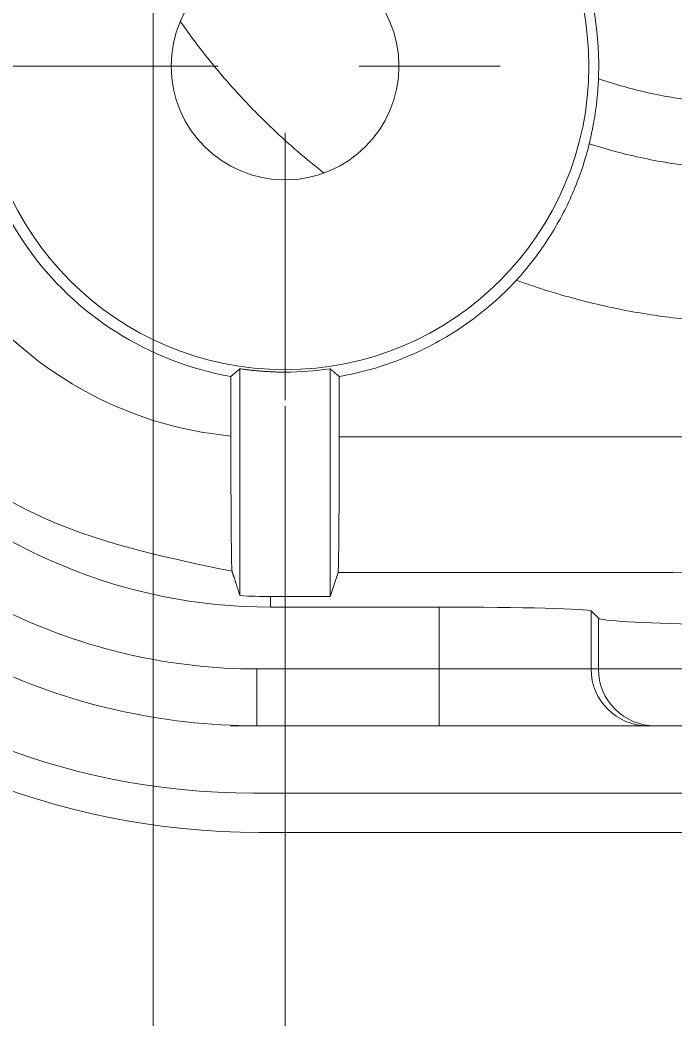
# Model space of a CAD drawing. Header units: inches. Extents: x 0 to 40, y 35.9 to 64.1.
# Drawn here: x 25.09 to 25.554, y 42.251 to 42.959 of the extents above; entities that cross this region are included whole.
import ezdxf

# ---------------------------------------------------------------- set-up
doc = ezdxf.new("R2010")
doc.units = ezdxf.units.IN
doc.header["$MEASUREMENT"] = 0
doc.linetypes.add('AI-Linetype-48', pattern=[0.409239, 0.189542, -0.073232, 0.073232, -0.073232])
doc.linetypes.add('AI-Linetype-49', pattern=[0.409239, 0.189542, -0.073232, 0.073232, -0.073232])
doc.layers.add('2', color=7, linetype='Continuous')

# ---------------------------------------------------------------- blocks, each defined once
blk = doc.blocks.new('block 1974')
at = {"layer": '2', "color": 7, "lineweight": 18, "true_color": 0xffffff}
blk.add_lwpolyline([(25.26774, 42.55027), (25.30998, 42.55027)], dxfattribs=at)
blk = doc.blocks.new('block 1982')
at = {"layer": '2', "color": 7, "lineweight": 18, "true_color": 0xffffff}
blk.add_lwpolyline([(25.31642, 42.66351), (25.31642, 42.7063)], dxfattribs=at)
blk = doc.blocks.new('block 2026')
at = {"layer": '2', "color": 7, "lineweight": 18, "true_color": 0xffffff}
blk.add_lwpolyline([(25.38732, 42.54273), (25.38732, 42.4989)], dxfattribs=at)
blk = doc.blocks.new('block 2078')
at = {"layer": '2', "color": 7, "lineweight": 18, "true_color": 0xffffff}
blk.add_lwpolyline([(25.38732, 42.54273), (25.26774, 42.54273)], dxfattribs=at)
blk = doc.blocks.new('block 2086')
at = {"layer": '2', "color": 7, "lineweight": 18, "true_color": 0xffffff}
blk.add_lwpolyline([(25.25789, 42.4989), (25.38732, 42.4989)], dxfattribs=at)
blk = doc.blocks.new('block 2087')
at = {"layer": '2', "color": 7, "lineweight": 18, "true_color": 0xffffff}
blk.add_lwpolyline([(25.54056, 42.45853), (25.53536, 42.45853)], dxfattribs=at)
blk = doc.blocks.new('block 2088')
at = {"layer": '2', "color": 7, "lineweight": 18, "true_color": 0xffffff}
blk.add_lwpolyline([(25.25789, 42.4989), (25.25789, 42.45853)], dxfattribs=at)
blk = doc.blocks.new('block 2089')
at = {"layer": '2', "color": 7, "lineweight": 18, "true_color": 0xffffff}
blk.add_lwpolyline([(25.38732, 42.45853), (25.25789, 42.45853)], dxfattribs=at)
blk = doc.blocks.new('block 2109')
at = {"layer": '2', "color": 7, "lineweight": 18, "true_color": 0xffffff}
blk.add_lwpolyline([(25.74468, 42.45853), (25.54056, 42.45853)], dxfattribs=at)
blk = doc.blocks.new('block 2159')
at = {"layer": '2', "color": 7, "lineweight": 18, "true_color": 0xffffff}
blk.add_lwpolyline([(25.26774, 42.54273), (25.26774, 42.55027)], dxfattribs=at)
blk = doc.blocks.new('block 2171')
at = {"layer": '2', "color": 7, "lineweight": 18, "true_color": 0xffffff}
blk.add_lwpolyline([(25.246, 42.71181), (25.246, 42.55089)], dxfattribs=at)
blk = doc.blocks.new('block 2172')
at = {"layer": '2', "color": 7, "lineweight": 18, "true_color": 0xffffff}
blk.add_lwpolyline([(25.25562, 42.41078), (25.58331, 42.41078)], dxfattribs=at)
blk = doc.blocks.new('block 2173')
at = {"layer": '2', "color": 7, "lineweight": 18, "true_color": 0xffffff}
blk.add_lwpolyline([(25.58221, 42.38298), (25.25972, 42.38298)], dxfattribs=at)
blk = doc.blocks.new('block 2174')
at = {"layer": '2', "color": 7, "lineweight": 18, "true_color": 0xffffff}
blk.add_lwpolyline([(25.30998, 42.55027), (25.3156, 42.56719)], dxfattribs=at)
blk = doc.blocks.new('block 2175')
at = {"layer": '2', "color": 7, "lineweight": 18, "true_color": 0xffffff}
blk.add_lwpolyline([(25.30998, 42.71181), (25.30998, 42.55027)], dxfattribs=at)
blk = doc.blocks.new('block 2178')
at = {"layer": '2', "color": 7, "lineweight": 18, "true_color": 0xffffff}
blk.add_lwpolyline([(25.38732, 42.4989), (25.38732, 42.45853)], dxfattribs=at)
blk = doc.blocks.new('block 2250')
at = {"layer": '2', "color": 7, "lineweight": 18, "true_color": 0xffffff}
blk.add_lwpolyline([(25.38732, 42.4989), (25.49498, 42.4989)], dxfattribs=at)
blk = doc.blocks.new('block 2251')
at = {"layer": '2', "color": 7, "lineweight": 18, "true_color": 0xffffff}
blk.add_lwpolyline([(25.23925, 42.45853), (25.53536, 42.45853)], dxfattribs=at)
blk = doc.blocks.new('block 2252')
at = {"layer": '2', "color": 7, "lineweight": 18, "true_color": 0xffffff}
blk.add_lwpolyline([(25.49498, 42.4989), (25.50018, 42.4989)], dxfattribs=at)
blk = doc.blocks.new('block 2257')
at = {"layer": '2', "color": 7, "lineweight": 18, "true_color": 0xffffff}
blk.add_lwpolyline([(25.49498, 42.54), (25.49498, 42.4989)], dxfattribs=at)
blk = doc.blocks.new('block 2258')
at = {"layer": '2', "color": 7, "lineweight": 18, "true_color": 0xffffff}
blk.add_lwpolyline([(25.50018, 42.5348), (25.49498, 42.54)], dxfattribs=at)
blk = doc.blocks.new('block 2261')
at = {"layer": '2', "color": 7, "lineweight": 18, "true_color": 0xffffff}
blk.add_lwpolyline([(25.50018, 42.4989), (25.74468, 42.4989)], dxfattribs=at)
blk = doc.blocks.new('block 2269')
at = {"layer": '2', "color": 7, "lineweight": 18, "true_color": 0xffffff}
blk.add_open_spline([(25.4934, 42.92651), (25.4934, 43.04543), (25.39693, 43.1419), (25.27801, 43.1419), (25.15905, 43.1419), (25.06259, 43.04543), (25.06259, 42.92651), (25.06259, 42.80755), (25.15905, 42.71112), (25.27801, 42.71112), (25.39693, 42.71112), (25.4934, 42.80755), (25.4934, 42.92651), (25.4934, 42.92651), (25.4934, 42.92651), (25.4934, 42.92651)], degree=3, knots=[0, 0, 0, 0, 1, 1, 1, 2, 2, 2, 3, 3, 3, 4, 4, 4, 5, 5, 5, 5], dxfattribs=at)
blk = doc.blocks.new('block 2325')
at = {"layer": '2', "color": 7, "lineweight": 18, "true_color": 0xffffff}
blk.add_open_spline([(25.50022, 42.91738), (25.50525, 43.04013), (25.40982, 43.14369), (25.2871, 43.14872), (25.284, 43.14886), (25.28087, 43.14893), (25.27777, 43.14893)], degree=3, knots=[0, 0, 0, 0, 1, 1, 1, 2, 2, 2, 2], dxfattribs=at)
blk = doc.blocks.new('block 2341')
at = {"layer": '2', "color": 7, "lineweight": 18, "true_color": 0xffffff}
blk.add_open_spline([(25.25789, 42.45853), (25.1904, 42.45853), (25.12381, 42.47379), (25.06304, 42.50314)], degree=3, dxfattribs=at)
blk = doc.blocks.new('block 2348')
at = {"layer": '2', "color": 7, "lineweight": 18, "true_color": 0xffffff}
blk.add_open_spline([(25.08064, 42.53952), (25.1359, 42.51279), (25.1965, 42.4989), (25.25789, 42.4989)], degree=3, dxfattribs=at)
blk = doc.blocks.new('block 2373')
at = {"layer": '2', "color": 7, "lineweight": 18, "true_color": 0xffffff}
blk.add_open_spline([(25.246, 42.55089), (25.25324, 42.55048), (25.26051, 42.55027), (25.26774, 42.55027)], degree=3, dxfattribs=at)
blk = doc.blocks.new('block 2374')
at = {"layer": '2', "color": 7, "lineweight": 18, "true_color": 0xffffff}
blk.add_open_spline([(25.26774, 42.54273), (25.05866, 42.54273), (24.88802, 42.71012), (24.88406, 42.91917)], degree=3, dxfattribs=at)
blk = doc.blocks.new('block 2378')
at = {"layer": '2', "color": 7, "lineweight": 18, "true_color": 0xffffff}
blk.add_open_spline([(25.27801, 42.70943), (25.28869, 42.70943), (25.29937, 42.71023), (25.30998, 42.71181)], degree=3, dxfattribs=at)
blk = doc.blocks.new('block 2383')
at = {"layer": '2', "color": 7, "lineweight": 18, "true_color": 0xffffff}
blk.add_open_spline([(25.19722, 42.92651), (25.19722, 42.97109), (25.2334, 43.00726), (25.27801, 43.00726), (25.32259, 43.00726), (25.35876, 42.97109), (25.35876, 42.92651), (25.35876, 42.8819), (25.32259, 42.84572), (25.27801, 42.84572), (25.2334, 42.84572), (25.19722, 42.8819), (25.19722, 42.92651), (25.19722, 42.92651), (25.19722, 42.92651), (25.19722, 42.92651)], degree=3, knots=[0, 0, 0, 0, 1, 1, 1, 2, 2, 2, 3, 3, 3, 4, 4, 4, 5, 5, 5, 5], dxfattribs=at)
blk = doc.blocks.new('block 2405')
at = {"layer": '2', "color": 7, "lineweight": 18, "true_color": 0xffffff}
blk.add_open_spline([(24.75232, 42.90456), (24.75749, 42.63034), (24.98132, 42.41071), (25.25562, 42.41078)], degree=3, dxfattribs=at)
blk = doc.blocks.new('block 2412')
at = {"layer": '2', "color": 7, "lineweight": 18, "true_color": 0xffffff}
blk.add_open_spline([(25.74468, 42.52853), (25.61208, 42.52853), (25.50366, 42.53132), (25.50018, 42.5348)], degree=3, dxfattribs=at)
blk = doc.blocks.new('block 2432')
at = {"layer": '2', "color": 7, "lineweight": 18, "true_color": 0xffffff}
blk.add_open_spline([(25.50018, 42.4989), (25.50018, 42.47658), (25.51827, 42.45853), (25.54056, 42.45853)], degree=3, dxfattribs=at)
blk = doc.blocks.new('block 2457')
at = {"layer": '2', "color": 7, "lineweight": 18, "true_color": 0xffffff}
blk.add_open_spline([(25.25972, 42.38298), (24.96799, 42.38298), (24.73003, 42.61642), (24.72449, 42.90811)], degree=3, dxfattribs=at)
blk = doc.blocks.new('block 2459')
at = {"layer": '2', "color": 7, "lineweight": 18, "true_color": 0xffffff}
blk.add_open_spline([(25.49498, 42.4989), (25.49498, 42.47658), (25.51307, 42.45853), (25.53536, 42.45853)], degree=3, dxfattribs=at)
blk = doc.blocks.new('block 2461')
at = {"layer": '2', "color": 7, "lineweight": 18, "true_color": 0xffffff}
blk.add_open_spline([(25.38732, 42.54273), (25.44568, 42.54273), (25.49343, 42.54152), (25.49498, 42.54)], degree=3, dxfattribs=at)
blk = doc.blocks.new('block 2500')
at = {"layer": '2', "color": 7, "lineweight": 18, "true_color": 0xffffff}
blk.add_lwpolyline([(25.2396, 42.6641), (25.23264, 42.66485), (25.22568, 42.66579), (25.21872, 42.66692), (25.21183, 42.66823), (25.20497, 42.66971), (25.19815, 42.67137), (25.19137, 42.67319), (25.18461, 42.67522), (25.17793, 42.6774), (25.17131, 42.67977), (25.16477, 42.68232), (25.15826, 42.68501), (25.15185, 42.6879), (25.14551, 42.69097), (25.13928, 42.69417), (25.13311, 42.69755), (25.12705, 42.7011), (25.12105, 42.70478), (25.11519, 42.70864), (25.10941, 42.71264), (25.10376, 42.71681), (25.09821, 42.72111), (25.09277, 42.72559), (25.08746, 42.73021), (25.08226, 42.73496), (25.07723, 42.73985), (25.0723, 42.74492), (25.06751, 42.75009), (25.06286, 42.75539), (25.05835, 42.76084), (25.05397, 42.76638), (25.04977, 42.77207), (25.04571, 42.77782), (25.04178, 42.78371), (25.03806, 42.78967), (25.03444, 42.79577), (25.03103, 42.80194), (25.02776, 42.80817), (25.02469, 42.81448), (25.02176, 42.82088), (25.01901, 42.82736), (25.01646, 42.83391), (25.01405, 42.84049), (25.01184, 42.84717), (25.00981, 42.85389), (25.00795, 42.86067), (25.00629, 42.8675), (25.00485, 42.87435), (25.00354, 42.88128), (25.0023, 42.8882)], dxfattribs=at)
blk = doc.blocks.new('block 2511')
at = {"layer": '2', "color": 7, "lineweight": 18, "true_color": 0xffffff}
blk.add_lwpolyline([(25.2396, 42.70633), (25.2396, 42.70547), (25.2396, 42.70465), (25.2396, 42.70378), (25.2396, 42.70296), (25.2396, 42.7021), (25.2396, 42.70127), (25.2396, 42.70041), (25.2396, 42.69958), (25.2396, 42.69872), (25.2396, 42.69789), (25.2396, 42.69703), (25.2396, 42.69621), (25.2396, 42.69534), (25.2396, 42.69452), (25.2396, 42.69366), (25.2396, 42.69283), (25.2396, 42.69197), (25.2396, 42.69114), (25.2396, 42.69028), (25.2396, 42.68945), (25.2396, 42.68859), (25.2396, 42.68776), (25.2396, 42.6869), (25.2396, 42.68608), (25.2396, 42.68522), (25.2396, 42.68439), (25.2396, 42.68353), (25.2396, 42.6827), (25.2396, 42.68184), (25.2396, 42.68101), (25.2396, 42.68015), (25.2396, 42.67929), (25.2396, 42.67846), (25.2396, 42.67764), (25.2396, 42.67677), (25.2396, 42.67591), (25.2396, 42.67509), (25.2396, 42.67426), (25.2396, 42.6734), (25.2396, 42.67254), (25.2396, 42.67171), (25.2396, 42.67085), (25.2396, 42.67002), (25.2396, 42.66916), (25.2396, 42.66833), (25.2396, 42.66747), (25.2396, 42.66665), (25.2396, 42.66579), (25.2396, 42.66496), (25.2396, 42.6641)], dxfattribs=at)
blk = doc.blocks.new('block 2545')
at = {"layer": '2', "color": 7, "lineweight": 18, "true_color": 0xffffff}
blk.add_lwpolyline([(25.58335, 42.66355), (25.55369, 42.66355), (25.52402, 42.66355), (25.49436, 42.66355), (25.4647, 42.66355), (25.43504, 42.66355), (25.40537, 42.66351), (25.37575, 42.66351), (25.34608, 42.66351), (25.31642, 42.66351)], dxfattribs=at)
blk = doc.blocks.new('block 2552')
at = {"layer": '2', "color": 7, "lineweight": 18, "true_color": 0xffffff}
blk.add_lwpolyline([(25.58269, 42.56743), (25.553, 42.56739), (25.52333, 42.56736), (25.49364, 42.56732), (25.46398, 42.56732), (25.43431, 42.56729), (25.40462, 42.56726), (25.37495, 42.56722), (25.34526, 42.56719), (25.3156, 42.56719)], dxfattribs=at)
blk = doc.blocks.new('block 2570')
at = {"layer": '2', "color": 7, "lineweight": 18, "true_color": 0xffffff}
blk.add_lwpolyline([(24.91004, 42.88899), (24.91149, 42.87914), (24.913, 42.86929), (24.91465, 42.85947), (24.91652, 42.84968), (24.91865, 42.83993), (24.9211, 42.83029), (24.92389, 42.82071), (24.92699, 42.81124), (24.93033, 42.80183), (24.93395, 42.79256), (24.93784, 42.78337), (24.94194, 42.77427), (24.94628, 42.76528), (24.95086, 42.75646), (24.95569, 42.74774), (24.96075, 42.73913), (24.96609, 42.73069), (24.97164, 42.72242), (24.97739, 42.71429), (24.98338, 42.70633), (24.98962, 42.69858), (24.99606, 42.69097), (25.00268, 42.68353), (25.00953, 42.67629), (25.01656, 42.6692), (25.0238, 42.66227), (25.0312, 42.65552), (25.03882, 42.64901), (25.0466, 42.6427), (25.05453, 42.63664), (25.06266, 42.63085), (25.07096, 42.62534), (25.07943, 42.62014), (25.08805, 42.61528), (25.09683, 42.61073), (25.10575, 42.60653), (25.11481, 42.60257), (25.12398, 42.59892), (25.13328, 42.59547), (25.14269, 42.59227), (25.15216, 42.58927), (25.16177, 42.58648), (25.17142, 42.58383), (25.18117, 42.58131), (25.19095, 42.57893), (25.20077, 42.57666), (25.21066, 42.57446), (25.22054, 42.57232), (25.23047, 42.57022), (25.24042, 42.56815)], dxfattribs=at)
blk = doc.blocks.new('block 2596')
at = {"layer": '2', "color": 7, "lineweight": 18, "true_color": 0xffffff}
blk.add_lwpolyline([(25.2037, 42.9582), (25.20542, 42.95576), (25.20714, 42.95335), (25.20887, 42.95094), (25.21062, 42.94852), (25.21238, 42.94615), (25.21417, 42.94374), (25.21596, 42.94139), (25.21779, 42.93902), (25.21961, 42.93667), (25.22144, 42.93433), (25.2233, 42.93199), (25.22516, 42.92968), (25.22702, 42.92737), (25.22892, 42.92506), (25.23085, 42.92279), (25.23274, 42.92052), (25.23467, 42.91824), (25.23663, 42.91597), (25.2386, 42.91376), (25.24056, 42.91152), (25.24256, 42.90932), (25.24456, 42.90711), (25.24656, 42.90491), (25.24859, 42.90274), (25.25062, 42.90057), (25.25265, 42.89843), (25.25472, 42.89626), (25.25682, 42.89416), (25.25889, 42.89202), (25.26099, 42.88992), (25.26313, 42.88786), (25.26523, 42.88575), (25.2674, 42.88369), (25.26953, 42.88165), (25.2717, 42.87959), (25.27388, 42.87759), (25.27608, 42.87556), (25.27828, 42.87356), (25.28049, 42.87156), (25.28273, 42.8696), (25.28493, 42.86763), (25.28721, 42.86567), (25.28945, 42.86374), (25.29172, 42.86181), (25.29403, 42.85992), (25.2963, 42.85802), (25.29861, 42.85613), (25.30092, 42.85427), (25.30326, 42.85241), (25.30557, 42.85058)], dxfattribs=at)
blk = doc.blocks.new('block 2699')
at = {"layer": '2', "color": 7, "lineweight": 18, "true_color": 0xffffff}
blk.add_lwpolyline([(25.24042, 42.56815), (25.24053, 42.56781), (25.24063, 42.56746), (25.24073, 42.56712), (25.24084, 42.56677), (25.24097, 42.56643), (25.24108, 42.56612), (25.24118, 42.56577), (25.24128, 42.56543), (25.24139, 42.56508), (25.24153, 42.56474), (25.24163, 42.5644), (25.24173, 42.56405), (25.24184, 42.56374), (25.24197, 42.5634), (25.24208, 42.56305), (25.24218, 42.56271), (25.24228, 42.56236), (25.24239, 42.56202), (25.24252, 42.56167), (25.24263, 42.56133), (25.24273, 42.56099), (25.24283, 42.56064), (25.24297, 42.5603), (25.24308, 42.55995), (25.24318, 42.55961), (25.24328, 42.55926), (25.24342, 42.55892), (25.24352, 42.55857), (25.24363, 42.55823), (25.24373, 42.55788), (25.24387, 42.55754), (25.24397, 42.5572), (25.24407, 42.55685), (25.24421, 42.55651), (25.24432, 42.55616), (25.24442, 42.55578), (25.24452, 42.55544), (25.24466, 42.55509), (25.24476, 42.55475), (25.24487, 42.55441), (25.24501, 42.55406), (25.24511, 42.55372), (25.24521, 42.55334), (25.24535, 42.55299), (25.24545, 42.55265), (25.24556, 42.5523), (25.24569, 42.55196), (25.2458, 42.55161), (25.2459, 42.55127), (25.246, 42.55089)], dxfattribs=at)
blk = doc.blocks.new('block 2783')
at = {"layer": '2', "color": 7, "lineweight": 18, "true_color": 0xffffff}
blk.add_lwpolyline([(25.49364, 42.87139), (25.49384, 42.87208), (25.49402, 42.87284), (25.49419, 42.87356), (25.49436, 42.87428), (25.49453, 42.87504), (25.49471, 42.87583), (25.49488, 42.87662), (25.49505, 42.87742), (25.49522, 42.87821), (25.49539, 42.87904), (25.49557, 42.87983), (25.49574, 42.88069), (25.49591, 42.88152), (25.49608, 42.88238), (25.49626, 42.88324), (25.49643, 42.8841), (25.49657, 42.88496), (25.49674, 42.88586), (25.49691, 42.88675), (25.49705, 42.88765), (25.49722, 42.88854), (25.49736, 42.88948), (25.49753, 42.89041), (25.49767, 42.89134), (25.49781, 42.8923), (25.49794, 42.89323), (25.49808, 42.89419), (25.49822, 42.89516), (25.49836, 42.89612), (25.4985, 42.89709), (25.4986, 42.89805), (25.49874, 42.89905), (25.49884, 42.90005), (25.49898, 42.90102), (25.49908, 42.90202), (25.49918, 42.90301), (25.49929, 42.90405), (25.49939, 42.90505), (25.49949, 42.90608), (25.49956, 42.90708), (25.49967, 42.90811), (25.49974, 42.90915), (25.4998, 42.91018), (25.49987, 42.91121), (25.49994, 42.91221), (25.50001, 42.91325), (25.50008, 42.91428), (25.50015, 42.91531), (25.50018, 42.91635), (25.50022, 42.91738)], dxfattribs=at)
blk = doc.blocks.new('block 2784')
at = {"layer": '2', "color": 7, "lineweight": 18, "true_color": 0xffffff}
blk.add_lwpolyline([(25.44203, 42.77462), (25.44358, 42.77634), (25.4451, 42.77803), (25.44658, 42.77975), (25.44806, 42.78151), (25.44951, 42.78326), (25.45095, 42.78502), (25.45237, 42.78678), (25.45374, 42.78857), (25.45512, 42.79036), (25.45647, 42.79215), (25.45777, 42.79394), (25.45908, 42.79577), (25.46039, 42.79759), (25.46167, 42.79945), (25.46291, 42.80132), (25.46411, 42.80318), (25.46532, 42.80504), (25.46652, 42.8069), (25.4677, 42.80879), (25.46883, 42.81069), (25.46994, 42.81262), (25.47104, 42.81454), (25.47214, 42.81647), (25.47321, 42.8184), (25.47424, 42.82033), (25.47524, 42.8223), (25.47627, 42.82426), (25.47724, 42.82622), (25.4782, 42.82819), (25.47913, 42.83018), (25.48006, 42.83218), (25.48096, 42.83418), (25.48182, 42.83618), (25.48268, 42.83818), (25.48354, 42.84021), (25.48434, 42.84224), (25.48516, 42.84428), (25.48592, 42.84634), (25.48668, 42.84838), (25.4874, 42.85044), (25.48813, 42.85251), (25.48881, 42.85458), (25.4895, 42.85668), (25.49016, 42.85874), (25.49078, 42.86085), (25.4914, 42.86295), (25.49198, 42.86505), (25.49257, 42.86715), (25.49312, 42.86925), (25.49364, 42.87139)], dxfattribs=at)
blk = doc.blocks.new('block 2785')
at = {"layer": '2', "color": 7, "lineweight": 18, "true_color": 0xffffff}
blk.add_lwpolyline([(25.31642, 42.7063), (25.31932, 42.70685), (25.32218, 42.7074), (25.32503, 42.70799), (25.32789, 42.70864), (25.33075, 42.7093), (25.33358, 42.70999), (25.3364, 42.71074), (25.33923, 42.71154), (25.34202, 42.71233), (25.34481, 42.71319), (25.34757, 42.71409), (25.35032, 42.71502), (25.35308, 42.71595), (25.3558, 42.71694), (25.35852, 42.71798), (25.36121, 42.71905), (25.3639, 42.72015), (25.36658, 42.72129), (25.36924, 42.72242), (25.37189, 42.72363), (25.37451, 42.72487), (25.37712, 42.72614), (25.37971, 42.72745), (25.38229, 42.72876), (25.38484, 42.73014), (25.38736, 42.73155), (25.38987, 42.73296), (25.39239, 42.73445), (25.39487, 42.73593), (25.39735, 42.73748), (25.39979, 42.73903), (25.4022, 42.74065), (25.40462, 42.74227), (25.40699, 42.74392), (25.40934, 42.74561), (25.41168, 42.74733), (25.41399, 42.74909), (25.4163, 42.75088), (25.41857, 42.75267), (25.42084, 42.75453), (25.42305, 42.75639), (25.42525, 42.75832), (25.42746, 42.76025), (25.42959, 42.76221), (25.43173, 42.76421), (25.43387, 42.76624), (25.43593, 42.76828), (25.438, 42.77038), (25.44003, 42.77248), (25.44203, 42.77462)], dxfattribs=at)
blk = doc.blocks.new('block 2786')
at = {"layer": '2', "color": 7, "lineweight": 18, "true_color": 0xffffff}
blk.add_open_spline([(25.30998, 42.71181), (25.31008, 42.71167), (25.31022, 42.71157), (25.31022, 42.71157), (25.31036, 42.71147), (25.3105, 42.71136), (25.3105, 42.71136), (25.3106, 42.71126), (25.31074, 42.71112), (25.31074, 42.71112), (25.31088, 42.71102), (25.31101, 42.71092), (25.31101, 42.71092), (25.31112, 42.71081), (25.31125, 42.71067), (25.31125, 42.71067), (25.31139, 42.71057), (25.31153, 42.71047), (25.31153, 42.71047), (25.31163, 42.71036), (25.31177, 42.71026), (25.31177, 42.71026), (25.31191, 42.71012), (25.31201, 42.71002), (25.31201, 42.71002), (25.31215, 42.70992), (25.31229, 42.70981), (25.31229, 42.70981), (25.31243, 42.70971), (25.31253, 42.70957), (25.31253, 42.70957), (25.31267, 42.70947), (25.3128, 42.70937), (25.3128, 42.70937), (25.31294, 42.70926), (25.31305, 42.70916), (25.31305, 42.70916), (25.31318, 42.70906), (25.31332, 42.70892), (25.31332, 42.70892), (25.31346, 42.70881), (25.31356, 42.70871), (25.31356, 42.70871), (25.3137, 42.70861), (25.31384, 42.7085), (25.31384, 42.7085), (25.31398, 42.70837), (25.31408, 42.70826), (25.31408, 42.70826), (25.31422, 42.70816), (25.31435, 42.70806), (25.31435, 42.70806), (25.31449, 42.70795), (25.3146, 42.70782), (25.3146, 42.70782), (25.31473, 42.70771), (25.31487, 42.70761), (25.31487, 42.70761), (25.31501, 42.70751), (25.31511, 42.7074), (25.31511, 42.7074), (25.31525, 42.7073), (25.31539, 42.7072), (25.31539, 42.7072), (25.31553, 42.70706), (25.31563, 42.70695), (25.31563, 42.70695), (25.31577, 42.70685), (25.31591, 42.70675), (25.31591, 42.70675), (25.31601, 42.70664), (25.31615, 42.70654), (25.31615, 42.70654), (25.31628, 42.70644), (25.31642, 42.7063), (25.31642, 42.7063)], degree=3, knots=[0, 0, 0, 0, 1, 1, 1, 2, 2, 2, 3, 3, 3, 4, 4, 4, 5, 5, 5, 6, 6, 6, 7, 7, 7, 8, 8, 8, 9, 9, 9, 10, 10, 10, 11, 11, 11, 12, 12, 12, 13, 13, 13, 14, 14, 14, 15, 15, 15, 16, 16, 16, 17, 17, 17, 18, 18, 18, 19, 19, 19, 20, 20, 20, 21, 21, 21, 22, 22, 22, 23, 23, 23, 24, 24, 24, 25, 25, 25, 25], dxfattribs=at)
blk = doc.blocks.new('block 2787')
at = {"layer": '2', "color": 7, "lineweight": 18, "true_color": 0xffffff}
blk.add_lwpolyline([(25.246, 42.71181), (25.24666, 42.71171), (25.24728, 42.7116), (25.24793, 42.71154), (25.24855, 42.71143), (25.24921, 42.71136), (25.24983, 42.71126), (25.25048, 42.71119), (25.2511, 42.71109), (25.25176, 42.71102), (25.25238, 42.71095), (25.25303, 42.71088), (25.25365, 42.71081), (25.25431, 42.71074), (25.25493, 42.71064), (25.25558, 42.71061), (25.2562, 42.71054), (25.25686, 42.71047), (25.25748, 42.7104), (25.25813, 42.71033), (25.25875, 42.7103), (25.25941, 42.71023), (25.26006, 42.71016), (25.26068, 42.71012), (25.26133, 42.71009), (25.26196, 42.71002), (25.26261, 42.70999), (25.26323, 42.70995), (25.26388, 42.70988), (25.26454, 42.70985), (25.26516, 42.70981), (25.26581, 42.70978), (25.26643, 42.70974), (25.26709, 42.70971), (25.26774, 42.70968), (25.26836, 42.70964), (25.26902, 42.70961), (25.26964, 42.70961), (25.27029, 42.70957), (25.27095, 42.70954), (25.27157, 42.70954), (25.27222, 42.7095), (25.27288, 42.7095), (25.2735, 42.70947), (25.27415, 42.70947), (25.27477, 42.70947), (25.27543, 42.70943), (25.27608, 42.70943), (25.2767, 42.70943), (25.27735, 42.70943), (25.27801, 42.70943)], dxfattribs=at)
blk = doc.blocks.new('block 2788')
at = {"layer": '2', "color": 7, "lineweight": 18, "true_color": 0xffffff}
blk.add_open_spline([(25.2396, 42.70633), (25.23973, 42.70644), (25.23987, 42.70654), (25.23987, 42.70654), (25.23998, 42.70664), (25.24011, 42.70678), (25.24011, 42.70678), (25.24025, 42.70689), (25.24035, 42.70699), (25.24035, 42.70699), (25.24049, 42.70709), (25.24063, 42.7072), (25.24063, 42.7072), (25.24077, 42.70733), (25.24087, 42.70744), (25.24087, 42.70744), (25.24101, 42.70754), (25.24115, 42.70764), (25.24115, 42.70764), (25.24128, 42.70775), (25.24139, 42.70785), (25.24139, 42.70785), (25.24153, 42.70795), (25.24166, 42.70809), (25.24166, 42.70809), (25.2418, 42.70819), (25.2419, 42.7083), (25.2419, 42.7083), (25.24204, 42.7084), (25.24218, 42.7085), (25.24218, 42.7085), (25.24228, 42.70864), (25.24242, 42.70875), (25.24242, 42.70875), (25.24256, 42.70885), (25.2427, 42.70895), (25.2427, 42.70895), (25.2428, 42.70906), (25.24294, 42.70919), (25.24294, 42.70919), (25.24308, 42.7093), (25.24318, 42.7094), (25.24318, 42.7094), (25.24332, 42.7095), (25.24345, 42.70961), (25.24345, 42.70961), (25.24359, 42.70971), (25.2437, 42.70981), (25.2437, 42.70981), (25.24383, 42.70995), (25.24397, 42.71005), (25.24397, 42.71005), (25.24411, 42.71016), (25.24421, 42.71026), (25.24421, 42.71026), (25.24435, 42.71036), (25.24449, 42.7105), (25.24449, 42.7105), (25.24463, 42.71061), (25.24473, 42.71071), (25.24473, 42.71071), (25.24487, 42.71081), (25.24501, 42.71092), (25.24501, 42.71092), (25.24511, 42.71102), (25.24525, 42.71116), (25.24525, 42.71116), (25.24538, 42.71126), (25.24552, 42.71136), (25.24552, 42.71136), (25.24563, 42.71147), (25.24576, 42.71157), (25.24576, 42.71157), (25.2459, 42.71167), (25.246, 42.71181), (25.246, 42.71181)], degree=3, knots=[0, 0, 0, 0, 1, 1, 1, 2, 2, 2, 3, 3, 3, 4, 4, 4, 5, 5, 5, 6, 6, 6, 7, 7, 7, 8, 8, 8, 9, 9, 9, 10, 10, 10, 11, 11, 11, 12, 12, 12, 13, 13, 13, 14, 14, 14, 15, 15, 15, 16, 16, 16, 17, 17, 17, 18, 18, 18, 19, 19, 19, 20, 20, 20, 21, 21, 21, 22, 22, 22, 23, 23, 23, 24, 24, 24, 25, 25, 25, 25], dxfattribs=at)
blk = doc.blocks.new('block 2791')
at = {"layer": '2', "color": 7, "lineweight": 18, "true_color": 0xffffff}
blk.add_lwpolyline([(25.0579, 42.88817), (25.0589, 42.88276), (25.06004, 42.87735), (25.06135, 42.87201), (25.06273, 42.8667), (25.06428, 42.8614), (25.06593, 42.8562), (25.06772, 42.85103), (25.06965, 42.84589), (25.07168, 42.8408), (25.07382, 42.8358), (25.07609, 42.83084), (25.0785, 42.82591), (25.08102, 42.82109), (25.08364, 42.8163), (25.08639, 42.81158), (25.08925, 42.80697), (25.09222, 42.80238), (25.09532, 42.79787), (25.09849, 42.79346), (25.10179, 42.78912), (25.1052, 42.78485), (25.10872, 42.78068), (25.11233, 42.77658), (25.11606, 42.77255), (25.11988, 42.76862), (25.12377, 42.7648), (25.1278, 42.76108), (25.1319, 42.75746), (25.13607, 42.75391), (25.14034, 42.7505), (25.14468, 42.74719), (25.14913, 42.74399), (25.15364, 42.74089), (25.15822, 42.73789), (25.16287, 42.73503), (25.16759, 42.73228), (25.17242, 42.72962), (25.17724, 42.72707), (25.18217, 42.72466), (25.18716, 42.72239), (25.19219, 42.72022), (25.19729, 42.71815), (25.20242, 42.71622), (25.20759, 42.71443), (25.21283, 42.71274), (25.2181, 42.71119), (25.22344, 42.70978), (25.22878, 42.7085), (25.23419, 42.70733), (25.2396, 42.70633)], dxfattribs=at)
blk = doc.blocks.new('block 2795')
at = {"layer": '2', "color": 7, "lineweight": 18, "true_color": 0xffffff}
blk.add_open_spline([(25.2396, 42.6641), (25.2396, 42.6641), (25.2396, 42.66117), (25.2396, 42.66117), (25.2396, 42.66117), (25.2396, 42.65821), (25.2396, 42.65821), (25.2396, 42.65821), (25.2396, 42.65524), (25.2396, 42.65524), (25.2396, 42.65524), (25.2396, 42.65231), (25.2396, 42.65231), (25.2396, 42.65231), (25.2396, 42.64939), (25.2396, 42.64939), (25.2396, 42.64939), (25.23963, 42.64646), (25.23963, 42.64646), (25.23963, 42.64646), (25.23963, 42.64356), (25.23963, 42.64356), (25.23963, 42.64356), (25.23963, 42.64067), (25.23963, 42.64067), (25.23963, 42.64067), (25.23963, 42.63781), (25.23963, 42.63781), (25.23963, 42.63781), (25.23963, 42.63499), (25.23963, 42.63499), (25.23963, 42.63499), (25.23967, 42.6322), (25.23967, 42.6322), (25.23967, 42.6322), (25.23967, 42.6294), (25.23967, 42.6294), (25.23967, 42.6294), (25.23967, 42.62668), (25.23967, 42.62668), (25.23967, 42.62668), (25.23967, 42.62396), (25.23967, 42.62396), (25.23967, 42.62396), (25.2397, 42.62131), (25.2397, 42.62131), (25.2397, 42.62131), (25.2397, 42.61866), (25.2397, 42.61866), (25.2397, 42.61866), (25.2397, 42.61607), (25.2397, 42.61607), (25.2397, 42.61607), (25.23973, 42.61352), (25.23973, 42.61352), (25.23973, 42.61352), (25.23973, 42.61104), (25.23973, 42.61104), (25.23973, 42.61104), (25.23977, 42.6086), (25.23977, 42.6086), (25.23977, 42.6086), (25.23977, 42.60622), (25.23977, 42.60622), (25.23977, 42.60622), (25.2398, 42.60388), (25.2398, 42.60388), (25.2398, 42.60388), (25.2398, 42.6016), (25.2398, 42.6016), (25.2398, 42.6016), (25.2398, 42.5994), (25.2398, 42.5994), (25.2398, 42.5994), (25.23984, 42.59723), (25.23984, 42.59723), (25.23984, 42.59723), (25.23987, 42.59516), (25.23987, 42.59516), (25.23987, 42.59516), (25.23987, 42.59313), (25.23987, 42.59313), (25.23987, 42.59313), (25.23991, 42.59116), (25.23991, 42.59116), (25.23991, 42.59116), (25.23991, 42.58927), (25.23991, 42.58927), (25.23991, 42.58927), (25.23994, 42.58744), (25.23994, 42.58744), (25.23994, 42.58744), (25.23994, 42.58569), (25.23994, 42.58569), (25.23994, 42.58569), (25.23998, 42.584), (25.23998, 42.584), (25.23998, 42.584), (25.24001, 42.58241), (25.24001, 42.58241), (25.24001, 42.58241), (25.24001, 42.5809), (25.24001, 42.5809), (25.24001, 42.5809), (25.24004, 42.57949), (25.24004, 42.57949), (25.24004, 42.57949), (25.24008, 42.57814), (25.24008, 42.57814), (25.24008, 42.57814), (25.24008, 42.57683), (25.24008, 42.57683), (25.24008, 42.57683), (25.24011, 42.57566), (25.24011, 42.57566), (25.24011, 42.57566), (25.24015, 42.57456), (25.24015, 42.57456), (25.24015, 42.57456), (25.24015, 42.57353), (25.24015, 42.57353), (25.24015, 42.57353), (25.24018, 42.57256), (25.24018, 42.57256), (25.24018, 42.57256), (25.24022, 42.57173), (25.24022, 42.57173), (25.24022, 42.57173), (25.24022, 42.57098), (25.24022, 42.57098), (25.24022, 42.57098), (25.24025, 42.57029), (25.24025, 42.57029), (25.24025, 42.57029), (25.24029, 42.5697), (25.24029, 42.5697), (25.24029, 42.5697), (25.24032, 42.56922), (25.24032, 42.56922), (25.24032, 42.56922), (25.24035, 42.56881), (25.24035, 42.56881), (25.24035, 42.56881), (25.24035, 42.5685), (25.24035, 42.5685), (25.24035, 42.5685), (25.24039, 42.56829), (25.24039, 42.56829)], degree=3, knots=[0, 0, 0, 0, 1, 1, 1, 2, 2, 2, 3, 3, 3, 4, 4, 4, 5, 5, 5, 6, 6, 6, 7, 7, 7, 8, 8, 8, 9, 9, 9, 10, 10, 10, 11, 11, 11, 12, 12, 12, 13, 13, 13, 14, 14, 14, 15, 15, 15, 16, 16, 16, 17, 17, 17, 18, 18, 18, 19, 19, 19, 20, 20, 20, 21, 21, 21, 22, 22, 22, 23, 23, 23, 24, 24, 24, 25, 25, 25, 26, 26, 26, 27, 27, 27, 28, 28, 28, 29, 29, 29, 30, 30, 30, 31, 31, 31, 32, 32, 32, 33, 33, 33, 34, 34, 34, 35, 35, 35, 36, 36, 36, 37, 37, 37, 38, 38, 38, 39, 39, 39, 40, 40, 40, 41, 41, 41, 42, 42, 42, 43, 43, 43, 44, 44, 44, 45, 45, 45, 46, 46, 46, 47, 47, 47, 48, 48, 48, 49, 49, 49, 49], dxfattribs=at)
blk = doc.blocks.new('block 2797')
at = {"layer": '2', "color": 7, "lineweight": 18, "true_color": 0xffffff}
blk.add_open_spline([(25.3156, 42.56719), (25.31563, 42.56729), (25.31566, 42.5675), (25.31566, 42.5675), (25.31566, 42.5675), (25.31566, 42.56781), (25.31566, 42.56781), (25.31566, 42.56781), (25.3157, 42.56822), (25.3157, 42.56822), (25.3157, 42.56822), (25.31573, 42.5687), (25.31573, 42.5687), (25.31573, 42.5687), (25.31573, 42.56929), (25.31573, 42.56929), (25.31573, 42.56929), (25.31577, 42.56994), (25.31577, 42.56994), (25.31577, 42.56994), (25.3158, 42.5707), (25.3158, 42.5707), (25.3158, 42.5707), (25.31584, 42.57153), (25.31584, 42.57153), (25.31584, 42.57153), (25.31584, 42.57249), (25.31584, 42.57249), (25.31584, 42.57249), (25.31587, 42.57353), (25.31587, 42.57353), (25.31587, 42.57353), (25.31591, 42.57463), (25.31591, 42.57463), (25.31591, 42.57463), (25.31594, 42.5758), (25.31594, 42.5758), (25.31594, 42.5758), (25.31594, 42.57711), (25.31594, 42.57711), (25.31594, 42.57711), (25.31597, 42.57845), (25.31597, 42.57845), (25.31597, 42.57845), (25.31601, 42.57986), (25.31601, 42.57986), (25.31601, 42.57986), (25.31601, 42.58138), (25.31601, 42.58138), (25.31601, 42.58138), (25.31604, 42.58296), (25.31604, 42.58296), (25.31604, 42.58296), (25.31604, 42.58465), (25.31604, 42.58465), (25.31604, 42.58465), (25.31608, 42.58641), (25.31608, 42.58641), (25.31608, 42.58641), (25.31611, 42.58824), (25.31611, 42.58824), (25.31611, 42.58824), (25.31611, 42.59013), (25.31611, 42.59013), (25.31611, 42.59013), (25.31615, 42.59209), (25.31615, 42.59209), (25.31615, 42.59209), (25.31615, 42.59413), (25.31615, 42.59413), (25.31615, 42.59413), (25.31618, 42.59626), (25.31618, 42.59626), (25.31618, 42.59626), (25.31618, 42.5984), (25.31618, 42.5984), (25.31618, 42.5984), (25.31622, 42.6006), (25.31622, 42.6006), (25.31622, 42.6006), (25.31622, 42.60288), (25.31622, 42.60288), (25.31622, 42.60288), (25.31625, 42.60522), (25.31625, 42.60522), (25.31625, 42.60522), (25.31625, 42.60763), (25.31625, 42.60763), (25.31625, 42.60763), (25.31628, 42.61008), (25.31628, 42.61008), (25.31628, 42.61008), (25.31628, 42.61259), (25.31628, 42.61259), (25.31628, 42.61259), (25.31628, 42.61514), (25.31628, 42.61514), (25.31628, 42.61514), (25.31632, 42.61776), (25.31632, 42.61776), (25.31632, 42.61776), (25.31632, 42.62038), (25.31632, 42.62038), (25.31632, 42.62038), (25.31635, 42.62307), (25.31635, 42.62307), (25.31635, 42.62307), (25.31635, 42.62579), (25.31635, 42.62579), (25.31635, 42.62579), (25.31635, 42.62854), (25.31635, 42.62854), (25.31635, 42.62854), (25.31635, 42.6313), (25.31635, 42.6313), (25.31635, 42.6313), (25.31639, 42.63412), (25.31639, 42.63412), (25.31639, 42.63412), (25.31639, 42.63695), (25.31639, 42.63695), (25.31639, 42.63695), (25.31639, 42.63984), (25.31639, 42.63984), (25.31639, 42.63984), (25.31639, 42.64274), (25.31639, 42.64274), (25.31639, 42.64274), (25.31639, 42.64567), (25.31639, 42.64567), (25.31639, 42.64567), (25.31639, 42.64863), (25.31639, 42.64863), (25.31639, 42.64863), (25.31642, 42.65159), (25.31642, 42.65159), (25.31642, 42.65159), (25.31642, 42.65455), (25.31642, 42.65455), (25.31642, 42.65455), (25.31642, 42.65752), (25.31642, 42.65752), (25.31642, 42.65752), (25.31642, 42.66051), (25.31642, 42.66051), (25.31642, 42.66051), (25.31642, 42.66351), (25.31642, 42.66351)], degree=3, knots=[0, 0, 0, 0, 1, 1, 1, 2, 2, 2, 3, 3, 3, 4, 4, 4, 5, 5, 5, 6, 6, 6, 7, 7, 7, 8, 8, 8, 9, 9, 9, 10, 10, 10, 11, 11, 11, 12, 12, 12, 13, 13, 13, 14, 14, 14, 15, 15, 15, 16, 16, 16, 17, 17, 17, 18, 18, 18, 19, 19, 19, 20, 20, 20, 21, 21, 21, 22, 22, 22, 23, 23, 23, 24, 24, 24, 25, 25, 25, 26, 26, 26, 27, 27, 27, 28, 28, 28, 29, 29, 29, 30, 30, 30, 31, 31, 31, 32, 32, 32, 33, 33, 33, 34, 34, 34, 35, 35, 35, 36, 36, 36, 37, 37, 37, 38, 38, 38, 39, 39, 39, 40, 40, 40, 41, 41, 41, 42, 42, 42, 43, 43, 43, 44, 44, 44, 45, 45, 45, 46, 46, 46, 47, 47, 47, 48, 48, 48, 49, 49, 49, 49], dxfattribs=at)
blk = doc.blocks.new('block 2798')
at = {"layer": '2', "color": 7, "lineweight": 18, "true_color": 0xffffff}
blk.add_lwpolyline([(25.44203, 42.77462), (25.44448, 42.77375), (25.44692, 42.77286), (25.44937, 42.772), (25.45185, 42.77117), (25.45429, 42.77031), (25.45678, 42.76952), (25.45922, 42.76869), (25.4617, 42.7679), (25.46418, 42.76711), (25.46666, 42.76635), (25.46914, 42.76559), (25.47162, 42.76483), (25.47414, 42.76411), (25.47662, 42.76338), (25.47913, 42.7627), (25.48165, 42.76201), (25.48413, 42.76132), (25.48664, 42.76066), (25.48916, 42.76001), (25.49167, 42.75935), (25.49419, 42.75873), (25.49674, 42.75811), (25.49925, 42.75753), (25.5018, 42.75694), (25.50432, 42.75636), (25.50687, 42.75581), (25.50942, 42.75525), (25.51193, 42.7547), (25.51448, 42.75419), (25.51703, 42.75367), (25.51958, 42.75319), (25.52213, 42.7527), (25.52468, 42.75226), (25.52723, 42.75177), (25.52981, 42.75136), (25.53236, 42.75091), (25.53491, 42.7505), (25.53749, 42.75009), (25.54008, 42.74971), (25.54263, 42.74933), (25.54521, 42.74898), (25.54779, 42.74864), (25.55034, 42.7483), (25.55293, 42.74799), (25.55551, 42.74767), (25.5581, 42.74736), (25.56068, 42.74709), (25.56326, 42.74685), (25.56585, 42.74657), (25.56843, 42.74633)], dxfattribs=at)
blk = doc.blocks.new('block 2806')
at = {"layer": '2', "color": 7, "lineweight": 18, "true_color": 0xffffff}
blk.add_lwpolyline([(25.49364, 42.87139), (25.49605, 42.87063), (25.49843, 42.86987), (25.50084, 42.86915), (25.50325, 42.86843), (25.50566, 42.86774), (25.50807, 42.86705), (25.51048, 42.86639), (25.5129, 42.86574), (25.51534, 42.86512), (25.51775, 42.8645), (25.5202, 42.86388), (25.52265, 42.86329), (25.52509, 42.86274), (25.52754, 42.86216), (25.52998, 42.86164), (25.53243, 42.86112), (25.53491, 42.86061), (25.53736, 42.86009), (25.5398, 42.85961), (25.54228, 42.85916), (25.54476, 42.85871), (25.54724, 42.85826), (25.54972, 42.85785), (25.55217, 42.85747), (25.55465, 42.85706), (25.55717, 42.85671), (25.55965, 42.85633), (25.56213, 42.85602), (25.56461, 42.85568), (25.56709, 42.85537), (25.5696, 42.85509), (25.57208, 42.85482), (25.5746, 42.85454), (25.57708, 42.8543), (25.57959, 42.85406), (25.58211, 42.85385), (25.58459, 42.85368), (25.5871, 42.85347), (25.58962, 42.8533), (25.5921, 42.85316), (25.59461, 42.85303), (25.59713, 42.85292), (25.59961, 42.85282), (25.60212, 42.85272), (25.60464, 42.85265), (25.60715, 42.85258), (25.60967, 42.85254), (25.61215, 42.85254), (25.61466, 42.85251), (25.61718, 42.85254)], dxfattribs=at)
blk = doc.blocks.new('block 2808')
at = {"layer": '2', "color": 7, "lineweight": 18, "true_color": 0xffffff}
blk.add_lwpolyline([(25.61649, 42.89929), (25.61415, 42.89933), (25.61177, 42.89936), (25.60939, 42.8994), (25.60705, 42.89943), (25.60467, 42.89947), (25.6023, 42.8995), (25.59995, 42.89957), (25.59758, 42.89964), (25.59523, 42.89971), (25.59286, 42.89981), (25.59051, 42.89991), (25.58814, 42.90005), (25.58579, 42.90019), (25.58342, 42.90036), (25.58107, 42.90057), (25.57873, 42.90078), (25.57635, 42.90102), (25.57401, 42.90126), (25.57167, 42.9015), (25.56933, 42.90181), (25.56698, 42.90208), (25.56461, 42.90239), (25.56226, 42.90274), (25.55992, 42.90308), (25.55761, 42.90343), (25.55527, 42.90381), (25.55293, 42.90419), (25.55059, 42.9046), (25.54828, 42.90501), (25.54593, 42.90543), (25.54363, 42.90587), (25.54128, 42.90632), (25.53898, 42.9068), (25.53667, 42.90732), (25.53436, 42.90784), (25.53205, 42.90835), (25.52978, 42.90891), (25.52747, 42.90949), (25.52519, 42.91008), (25.52289, 42.9107), (25.52061, 42.91132), (25.51834, 42.91194), (25.51607, 42.91259), (25.51379, 42.91328), (25.51155, 42.91394), (25.50928, 42.91462), (25.507, 42.91531), (25.50473, 42.916), (25.50249, 42.91669), (25.50022, 42.91738)], dxfattribs=at)
blk = doc.blocks.new('block 2877')
at = {"layer": '2', "color": 7, "lineweight": 18, "true_color": 0xffffff}
blk.add_lwpolyline([(25.50018, 42.5348), (25.50018, 42.53408), (25.50018, 42.53336), (25.50018, 42.53263), (25.50018, 42.53191), (25.50018, 42.53119), (25.50018, 42.53046), (25.50018, 42.52977), (25.50018, 42.52905), (25.50018, 42.52833), (25.50018, 42.5276), (25.50018, 42.52688), (25.50018, 42.52619), (25.50018, 42.52547), (25.50018, 42.52474), (25.50018, 42.52402), (25.50018, 42.5233), (25.50018, 42.52257), (25.50018, 42.52185), (25.50018, 42.52116), (25.50018, 42.52044), (25.50018, 42.51971), (25.50018, 42.51899), (25.50018, 42.51827), (25.50018, 42.51758), (25.50018, 42.51685), (25.50018, 42.51613), (25.50018, 42.51541), (25.50018, 42.51468), (25.50018, 42.51396), (25.50018, 42.51327), (25.50018, 42.51255), (25.50018, 42.51182), (25.50018, 42.5111), (25.50018, 42.51038), (25.50018, 42.50965), (25.50018, 42.50896), (25.50018, 42.50824), (25.50018, 42.50752), (25.50018, 42.50679), (25.50018, 42.50607), (25.50018, 42.50538), (25.50018, 42.50466), (25.50018, 42.50393), (25.50018, 42.50321), (25.50018, 42.50249), (25.50018, 42.50176), (25.50018, 42.50104), (25.50018, 42.50035), (25.50018, 42.49963), (25.50018, 42.4989)], dxfattribs=at)
blk = doc.blocks.new('block 3333')
at = {"layer": '2', "color": 1, "linetype": 'AI-Linetype-48', "lineweight": 18, "true_color": 0xff0000}
blk.add_lwpolyline([(25.04106, 42.92651), (25.51493, 42.92651)], dxfattribs=at)
blk = doc.blocks.new('block 3334')
at = {"layer": '2', "color": 1, "linetype": 'AI-Linetype-49', "lineweight": 18, "true_color": 0xff0000}
blk.add_lwpolyline([(25.27801, 42.68956), (25.27801, 43.16343)], dxfattribs=at)
blk = doc.blocks.new('block 3613')
at = {"color": 5, "lineweight": 18, "true_color": 0x0000ff}
blk.add_lwpolyline([(25.27801, 42.68535), (25.27801, 42.04153)], dxfattribs=at)
blk = doc.blocks.new('block 3620')
at = {"lineweight": 0}
blk.add_lwpolyline([(25.27801, 42.68956), (25.27801, 42.68956)], dxfattribs=at)
blk = doc.blocks.new('block 3612')
for name in ['block 3620', 'block 3613']:
    blk.add_blockref(name, (0, 0))
blk = doc.blocks.new('block 3624')
at = {"color": 5, "lineweight": 18, "true_color": 0x0000ff}
blk.add_lwpolyline([(25.18444, 43.31322), (25.18444, 41.56239)], dxfattribs=at)
blk = doc.blocks.new('block 3623')
blk.add_blockref('block 3624', (0, 0))

msp = doc.modelspace()

# ---------------------------------------------------------------- block references
for name in ['block 3623', 'block 3612']:
    msp.add_blockref(name, (0, 0))
at = {"layer": '2'}
for name in ['block 3334', 'block 2325', 'block 2269', 'block 2383', 'block 2596', 'block 3333', 'block 2374', 'block 2783', 'block 2808', 'block 2457', 'block 2405', 'block 2570', 'block 2500', 'block 2791', 'block 2784', 'block 2806', 'block 2785', 'block 2798', 'block 2788', 'block 2171', 'block 2787', 'block 2378', 'block 2175', 'block 2786', 'block 2511', 'block 1982', 'block 2795', 'block 2797', 'block 2545', 'block 2699', 'block 2174', 'block 2552', 'block 2373', 'block 1974', 'block 2159', 'block 2348', 'block 2078', 'block 2026', 'block 2461', 'block 2257', 'block 2258', 'block 2412', 'block 2877', 'block 2341', 'block 2086', 'block 2088', 'block 2178', 'block 2250', 'block 2252', 'block 2459', 'block 2261', 'block 2432', 'block 2251', 'block 2089', 'block 2087', 'block 2109', 'block 2172', 'block 2173']:
    msp.add_blockref(name, (0, 0), dxfattribs=at)

doc.saveas('drawing.dxf')
